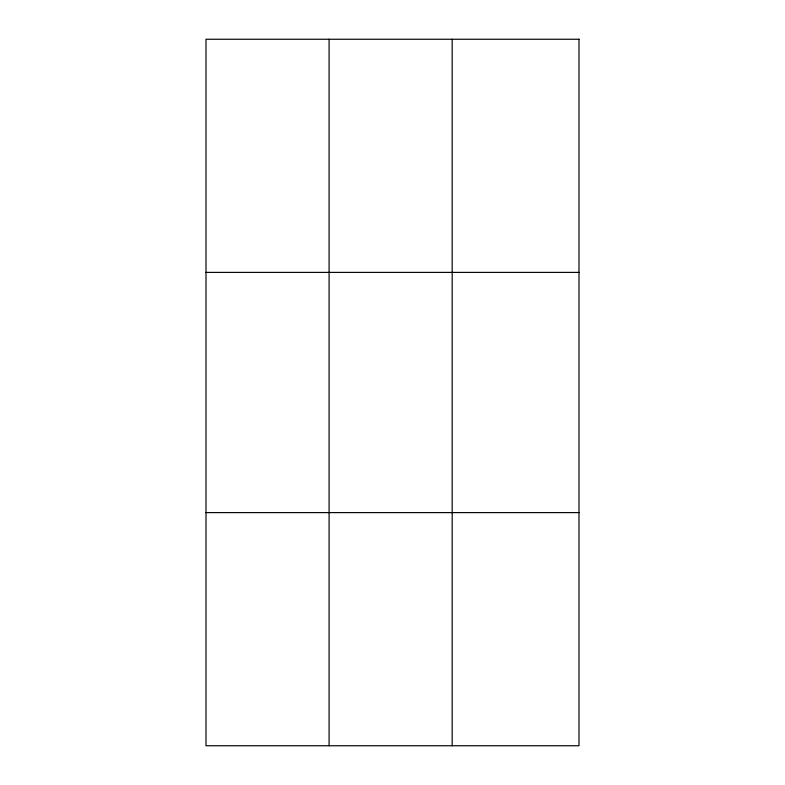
<?xml version="1.0" encoding="UTF-8"?>
<svg xmlns="http://www.w3.org/2000/svg" width="785" height="785" viewBox="0 0 785 785"><rect width="100%" height="100%" fill="white"/><g stroke="black" fill="none" stroke-linecap="round" stroke-linejoin="round"><path stroke-width="1.18" d="M329.092 39.25L329.092 745.75M452.18 39.25L452.18 745.75M206.004 272.395L578.996 272.395M206.004 512.605L578.996 512.605M578.996 39.25L578.996 745.75L206.004 745.75L206.004 39.25L578.996 39.25"/></g></svg>
